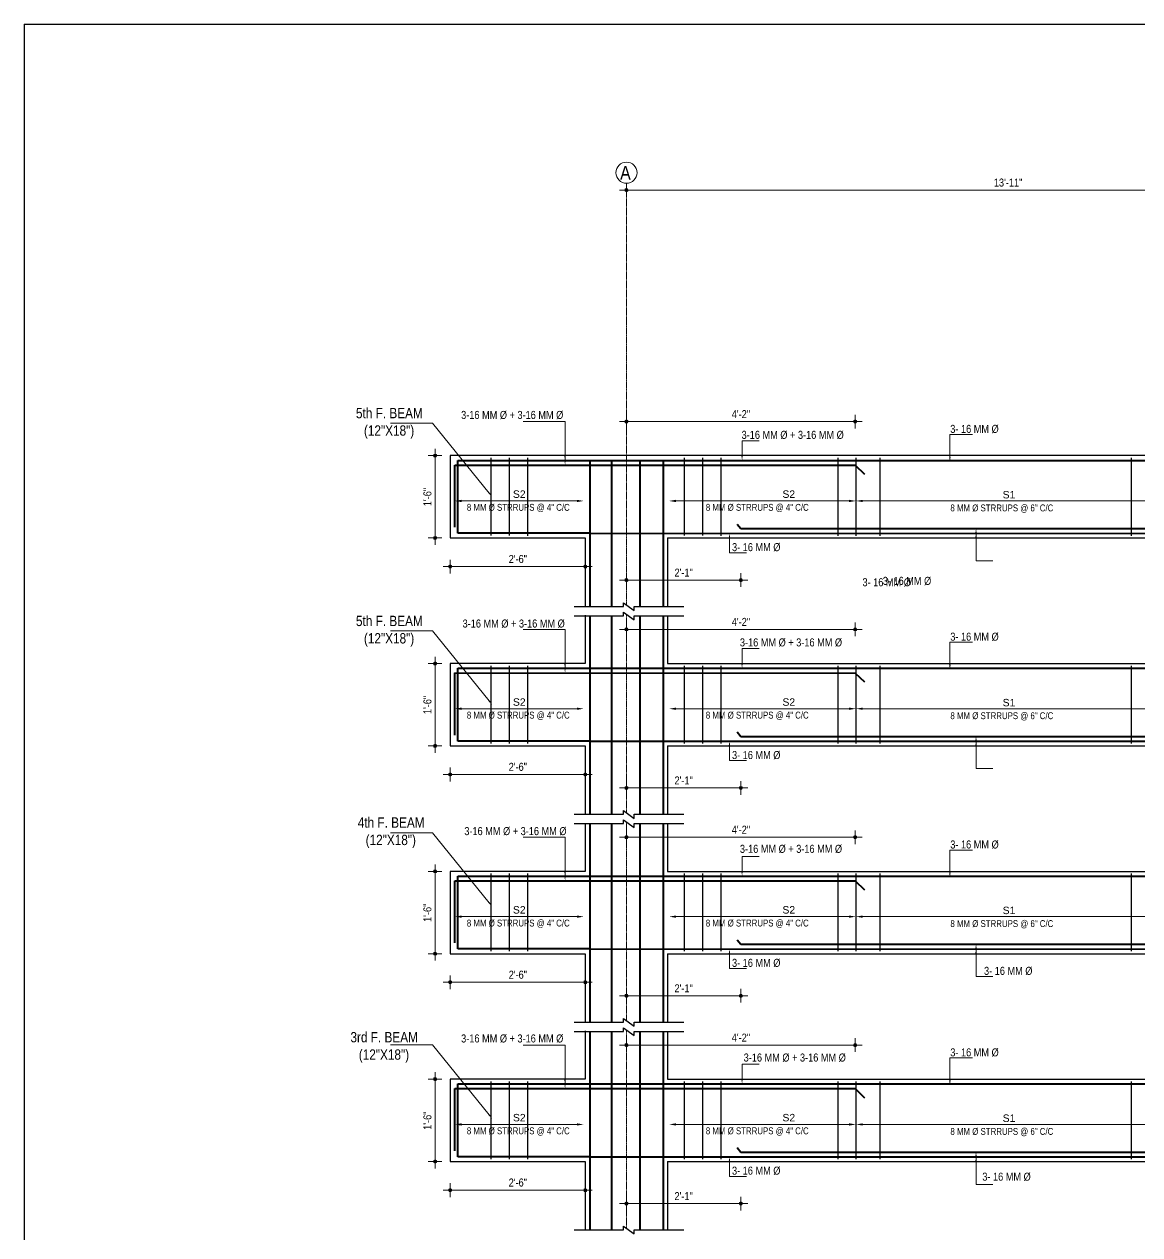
# Model space of a CAD drawing. Header units: inches. Extents: x 57837 to 133168, y 6972 to 27776.
# Drawn here: x 60197 to 61173, y 9790 to 10848 of the extents above; entities that cross this region are included whole.
import ezdxf

# ---------------------------------------------------------------- set-up
doc = ezdxf.new("R2010")
doc.units = ezdxf.units.IN
doc.header["$MEASUREMENT"] = 0
doc.linetypes.add('CENTER', pattern=[2, 1.25, -0.25, 0.25, -0.25])
doc.linetypes.add('CENTER2', pattern=[1.125, 0.75, -0.125, 0.125, -0.125])
for name, color, linetype, lineweight in [('CENTER', 9, 'CENTER', 5), ('DIM', 2, 'Continuous', 13), ('ROD', 1, 'Continuous', 40), ('STIRRUPS', 4, 'Continuous', 30)]:
    doc.layers.add(name, color=color, linetype=linetype, lineweight=lineweight)
for name, color, linetype in [('elevation', 3, 'Continuous'), ('text', 255, 'Continuous'), ('walls', 32, 'Continuous')]:
    doc.layers.add(name, color=color, linetype=linetype)
doc.styles.add('Arial', font='arial.ttf', dxfattribs={"height": 6.5})
doc.styles.get("Standard").update_dxf_attribs({"font": 'ARIALN.TTF', "height": 7})

msp = doc.modelspace()

# ---------------------------------------------------------------- hatches: boundary and pattern name
at = {"lineweight": 13}
h = msp.add_hatch(color=256, dxfattribs=at)
edge = h.paths.add_edge_path()
edge.add_arc((60723.7, 10703.4), 1.42, 0, 360)
h = msp.add_hatch(color=256, dxfattribs=at)
edge = h.paths.add_edge_path()
edge.add_arc((60723.7, 10501), 1.42, 0, 360)
h = msp.add_hatch(color=256, dxfattribs=at)
edge = h.paths.add_edge_path()
edge.add_arc((60923.7, 10501), 1.42, 0, 360)
h = msp.add_hatch(color=256, dxfattribs=at)
edge = h.paths.add_edge_path()
edge.add_arc((60556.3, 10471.2), 1.42, 0, 360)
h = msp.add_hatch(color=256, dxfattribs=at)
edge = h.paths.add_edge_path()
edge.add_arc((60556.3, 10399.2), 1.42, 0, 360)
h = msp.add_hatch(color=256, dxfattribs=at)
edge = h.paths.add_edge_path()
edge.add_arc((60569.5, 10374.2), 1.42, 0, 360)
h = msp.add_hatch(color=256, dxfattribs=at)
edge = h.paths.add_edge_path()
edge.add_arc((60687.7, 10374.2), 1.42, 0, 360)
h = msp.add_hatch(color=256, dxfattribs=at)
edge = h.paths.add_edge_path()
edge.add_arc((60723.7, 10362.4), 1.42, 0, 360)
h = msp.add_hatch(color=256, dxfattribs=at)
edge = h.paths.add_edge_path()
edge.add_arc((60823.7, 10362.4), 1.42, 0, 360)
h = msp.add_hatch(color=256, dxfattribs=at)
edge = h.paths.add_edge_path()
edge.add_arc((60723.7, 10319.3), 1.42, 0, 360)
h = msp.add_hatch(color=256, dxfattribs=at)
edge = h.paths.add_edge_path()
edge.add_arc((60923.7, 10319.3), 1.42, 0, 360)
h = msp.add_hatch(color=256, dxfattribs=at)
edge = h.paths.add_edge_path()
edge.add_arc((60556.3, 10289.4), 1.42, 0, 360)
h = msp.add_hatch(color=256, dxfattribs=at)
edge = h.paths.add_edge_path()
edge.add_arc((60556.3, 10217.4), 1.42, 0, 360)
h = msp.add_hatch(color=256, dxfattribs=at)
edge = h.paths.add_edge_path()
edge.add_arc((60569.5, 10192.4), 1.42, 0, 360)
h = msp.add_hatch(color=256, dxfattribs=at)
edge = h.paths.add_edge_path()
edge.add_arc((60687.7, 10192.4), 1.42, 0, 360)
h = msp.add_hatch(color=256, dxfattribs=at)
edge = h.paths.add_edge_path()
edge.add_arc((60723.7, 10180.6), 1.42, 0, 360)
h = msp.add_hatch(color=256, dxfattribs=at)
edge = h.paths.add_edge_path()
edge.add_arc((60823.7, 10180.6), 1.42, 0, 360)
h = msp.add_hatch(color=256, dxfattribs=at)
edge = h.paths.add_edge_path()
edge.add_arc((60723.7, 10137.5), 1.42, 0, 360)
h = msp.add_hatch(color=256, dxfattribs=at)
edge = h.paths.add_edge_path()
edge.add_arc((60923.7, 10137.5), 1.42, 0, 360)
h = msp.add_hatch(color=256, dxfattribs=at)
edge = h.paths.add_edge_path()
edge.add_arc((60556.3, 10107.7), 1.42, 0, 360)
h = msp.add_hatch(color=256, dxfattribs=at)
edge = h.paths.add_edge_path()
edge.add_arc((60556.3, 10035.7), 1.42, 0, 360)
h = msp.add_hatch(color=256, dxfattribs=at)
edge = h.paths.add_edge_path()
edge.add_arc((60569.5, 10010.7), 1.42, 0, 360)
h = msp.add_hatch(color=256, dxfattribs=at)
edge = h.paths.add_edge_path()
edge.add_arc((60687.7, 10010.7), 1.42, 0, 360)
h = msp.add_hatch(color=256, dxfattribs=at)
edge = h.paths.add_edge_path()
edge.add_arc((60723.7, 9998.9), 1.42, 0, 360)
h = msp.add_hatch(color=256, dxfattribs=at)
edge = h.paths.add_edge_path()
edge.add_arc((60823.7, 9998.9), 1.42, 0, 360)
h = msp.add_hatch(color=256, dxfattribs=at)
edge = h.paths.add_edge_path()
edge.add_arc((60723.7, 9955.8), 1.42, 0, 360)
h = msp.add_hatch(color=256, dxfattribs=at)
edge = h.paths.add_edge_path()
edge.add_arc((60923.7, 9955.8), 1.42, 0, 360)
h = msp.add_hatch(color=256, dxfattribs=at)
edge = h.paths.add_edge_path()
edge.add_arc((60556.3, 9926), 1.42, 0, 360)
h = msp.add_hatch(color=256, dxfattribs=at)
edge = h.paths.add_edge_path()
edge.add_arc((60556.3, 9854), 1.42, 0, 360)
h = msp.add_hatch(color=256, dxfattribs=at)
edge = h.paths.add_edge_path()
edge.add_arc((60569.5, 9828.9), 1.42, 0, 360)
h = msp.add_hatch(color=256, dxfattribs=at)
edge = h.paths.add_edge_path()
edge.add_arc((60687.7, 9828.9), 1.42, 0, 360)
h = msp.add_hatch(color=256, dxfattribs=at)
edge = h.paths.add_edge_path()
edge.add_arc((60723.7, 9817.2), 1.42, 0, 360)
h = msp.add_hatch(color=256, dxfattribs=at)
edge = h.paths.add_edge_path()
edge.add_arc((60823.7, 9817.2), 1.42, 0, 360)

# ---------------------------------------------------------------- linework, layer by layer
at = {"color": 1}
msp.add_line((60197, 10848.5), (62886.9, 10848.5), dxfattribs=at)
for p, q in [((60197, 10848.5), (60197, 8730.2)), ((60687.7, 10471.2), (60569.5, 10471.2)), ((60569.5, 10471.2), (60569.5, 10399.2)), ((61355.7, 10471.2), (60687.7, 10471.2)), ((60687.7, 10471.2), (60687.7, 10471.2)), ((60569.5, 10399.2), (60687.7, 10399.2)), ((60687.7, 10399.2), (60687.7, 10339.3)), ((60759.7, 10399.2), (61355.7, 10399.2)), ((60759.7, 10399.2), (60759.7, 10339.3)), ((60687.7, 10331.6), (60687.7, 10289.4)), ((60687.7, 10331.6), (60687.7, 10289.4)), ((60687.7, 10331.2), (60687.7, 10289.4)), ((60759.7, 10331.2), (60759.7, 10289.4)), ((60687.7, 10289.4), (60569.5, 10289.4)), ((60569.5, 10289.4), (60569.5, 10217.4)), ((60759.7, 10289.4), (60807.5, 10289.4)), ((60807.5, 10289.4), (61355.7, 10289.4)), ((60569.5, 10217.4), (60687.7, 10217.4)), ((60687.7, 10217.4), (60687.7, 10157.6)), ((60759.7, 10217.4), (61355.7, 10217.4)), ((60759.7, 10217.4), (60759.7, 10157.6)), ((60687.7, 10149.8), (60687.7, 10107.7)), ((60687.7, 10149.8), (60687.7, 10107.7)), ((60687.7, 10149.5), (60687.7, 10107.7)), ((60759.7, 10149.5), (60759.7, 10107.7)), ((60687.7, 10107.7), (60569.5, 10107.7)), ((60569.5, 10107.7), (60569.5, 10035.7)), ((60759.7, 10107.7), (60807.5, 10107.7)), ((60807.5, 10107.7), (61355.7, 10107.7)), ((60569.5, 10035.7), (60687.7, 10035.7)), ((60687.7, 10035.7), (60687.7, 9975.9)), ((60759.7, 10035.7), (61355.7, 10035.7)), ((60759.7, 10035.7), (60759.7, 9975.9)), ((60687.7, 9968.1), (60687.7, 9926)), ((60687.7, 9968.1), (60687.7, 9926)), ((60687.7, 9967.7), (60687.7, 9926)), ((60759.7, 9967.7), (60759.7, 9926)), ((60687.7, 9926), (60569.5, 9926)), ((60569.5, 9926), (60569.5, 9854)), ((60759.7, 9926), (60807.5, 9926)), ((60807.5, 9926), (61355.7, 9926)), ((60569.5, 9854), (60687.7, 9854)), ((60687.7, 9854), (60687.7, 9794.1)), ((60759.7, 9854), (61355.7, 9854)), ((60759.7, 9854), (60759.7, 9794.1))]:
    msp.add_line(p, q)
at = {"lineweight": 13}
for p, q in [((60729.7, 10703.4), (60717.7, 10703.4)), ((60723.7, 10697.4), (60723.7, 10709.4)), ((60729.7, 10501), (60717.7, 10501)), ((60723.7, 10495), (60723.7, 10507)), ((60917.7, 10501), (60929.7, 10501)), ((60923.7, 10507), (60923.7, 10495)), ((60550.3, 10471.2), (60562.3, 10471.2)), ((60556.3, 10465.2), (60556.3, 10477.2)), ((60562.3, 10399.2), (60550.3, 10399.2)), ((60556.3, 10405.2), (60556.3, 10393.2)), ((60575.5, 10374.2), (60563.5, 10374.2)), ((60569.5, 10368.2), (60569.5, 10380.2)), ((60681.7, 10374.2), (60693.7, 10374.2)), ((60687.7, 10380.2), (60687.7, 10368.2)), ((60723.7, 10356.4), (60723.7, 10368.4)), ((60823.7, 10368.4), (60823.7, 10356.4)), ((60729.7, 10362.4), (60717.7, 10362.4)), ((60817.7, 10362.4), (60829.7, 10362.4)), ((60723.7, 10313.3), (60723.7, 10325.3)), ((60923.7, 10325.3), (60923.7, 10313.3)), ((60729.7, 10319.3), (60717.7, 10319.3)), ((60917.7, 10319.3), (60929.7, 10319.3)), ((60550.3, 10289.4), (60562.3, 10289.4)), ((60556.3, 10283.4), (60556.3, 10295.4)), ((60562.3, 10217.4), (60550.3, 10217.4)), ((60556.3, 10223.4), (60556.3, 10211.4)), ((60569.5, 10186.4), (60569.5, 10198.4)), ((60687.7, 10198.4), (60687.7, 10186.4)), ((60575.5, 10192.4), (60563.5, 10192.4)), ((60681.7, 10192.4), (60693.7, 10192.4)), ((60723.7, 10174.6), (60723.7, 10186.6)), ((60823.7, 10186.6), (60823.7, 10174.6)), ((60729.7, 10180.6), (60717.7, 10180.6)), ((60817.7, 10180.6), (60829.7, 10180.6)), ((60723.7, 10131.5), (60723.7, 10143.5)), ((60923.7, 10143.5), (60923.7, 10131.5)), ((60729.7, 10137.5), (60717.7, 10137.5)), ((60917.7, 10137.5), (60929.7, 10137.5)), ((60556.3, 10101.7), (60556.3, 10113.7)), ((60550.3, 10107.7), (60562.3, 10107.7)), ((60562.3, 10035.7), (60550.3, 10035.7)), ((60556.3, 10041.7), (60556.3, 10029.7)), ((60569.5, 10004.7), (60569.5, 10016.7)), ((60687.7, 10016.7), (60687.7, 10004.7)), ((60575.5, 10010.7), (60563.5, 10010.7)), ((60681.7, 10010.7), (60693.7, 10010.7)), ((60723.7, 9992.9), (60723.7, 10004.9)), ((60823.7, 10004.9), (60823.7, 9992.9)), ((60729.7, 9998.9), (60717.7, 9998.9)), ((60817.7, 9998.9), (60829.7, 9998.9)), ((60723.7, 9949.8), (60723.7, 9961.8)), ((60923.7, 9961.8), (60923.7, 9949.8)), ((60729.7, 9955.8), (60717.7, 9955.8)), ((60917.7, 9955.8), (60929.7, 9955.8)), ((60556.3, 9920), (60556.3, 9932)), ((60550.3, 9926), (60562.3, 9926)), ((60556.3, 9860), (60556.3, 9848)), ((60562.3, 9854), (60550.3, 9854)), ((60569.5, 9822.9), (60569.5, 9834.9)), ((60687.7, 9834.9), (60687.7, 9822.9)), ((60575.5, 9828.9), (60563.5, 9828.9)), ((60681.7, 9828.9), (60693.7, 9828.9)), ((60729.7, 9817.2), (60717.7, 9817.2)), ((60723.7, 9811.2), (60723.7, 9823.2)), ((60817.7, 9817.2), (60829.7, 9817.2)), ((60823.7, 9823.2), (60823.7, 9811.2))]:
    msp.add_line(p, q, dxfattribs=at)
for centre in [(60723.7, 10703.4), (60723.7, 10501), (60923.7, 10501), (60556.3, 10471.2), (60556.3, 10399.2), (60569.5, 10374.2), (60687.7, 10374.2), (60723.7, 10362.4), (60823.7, 10362.4), (60723.7, 10319.3), (60923.7, 10319.3), (60556.3, 10289.4), (60556.3, 10217.4), (60569.5, 10192.4), (60687.7, 10192.4), (60723.7, 10180.6), (60823.7, 10180.6), (60723.7, 10137.5), (60923.7, 10137.5), (60556.3, 10107.7), (60556.3, 10035.7), (60569.5, 10010.7), (60687.7, 10010.7), (60723.7, 9998.9), (60823.7, 9998.9), (60723.7, 9955.8), (60923.7, 9955.8), (60556.3, 9926), (60556.3, 9854), (60569.5, 9828.9), (60687.7, 9828.9), (60723.7, 9817.2), (60823.7, 9817.2)]:
    msp.add_circle(centre, 1.42, dxfattribs=at)
at = {"layer": 'CENTER', "linetype": 'CENTER2', "lineweight": 5}
for p, q in [((60723.7, 10709.4), (60723.7, 10340.7)), ((60723.7, 10332.6), (60723.7, 10159)), ((60723.7, 10150.8), (60723.7, 9977.2)), ((60723.7, 9969.1), (60723.7, 9795.5))]:
    msp.add_line(p, q, dxfattribs=at)
at = {"layer": 'DIM'}
for p, q in [((60727.7, 10703.4), (61387.7, 10703.4)), ((60727.7, 10501), (60919.7, 10501)), ((60556.3, 10467.2), (60556.3, 10403.2)), ((60683.7, 10374.2), (60573.5, 10374.2)), ((60727.7, 10362.4), (60819.7, 10362.4)), ((60727.7, 10319.3), (60919.7, 10319.3)), ((60556.3, 10285.4), (60556.3, 10221.4)), ((60683.7, 10192.4), (60573.5, 10192.4)), ((60727.7, 10180.6), (60819.7, 10180.6)), ((60727.7, 10137.5), (60919.7, 10137.5)), ((60556.3, 10103.7), (60556.3, 10039.7)), ((60683.7, 10010.7), (60573.5, 10010.7)), ((60727.7, 9998.9), (60819.7, 9998.9)), ((60727.7, 9955.8), (60919.7, 9955.8)), ((60556.3, 9922), (60556.3, 9858)), ((60683.7, 9828.9), (60573.5, 9828.9)), ((60727.7, 9817.2), (60819.7, 9817.2))]:
    msp.add_line(p, q, dxfattribs=at)
at = {"layer": 'DIM', "ltscale": 3}
for p, q in [((60670, 10501), (60633.3, 10501)), ((60670, 10501), (60633.3, 10501)), ((60670, 10467.2), (60670, 10501)), ((60670, 10471), (60670, 10501)), ((60554, 10499.7), (60517.4, 10499.7)), ((60603.6, 10438.5), (60554, 10499.7)), ((60813.8, 10399.2), (60813.8, 10386.2)), ((60813.8, 10386.2), (60828.6, 10386.2)), ((60554, 10318), (60517.4, 10318)), ((60603.6, 10256.8), (60554, 10318)), ((60670, 10319.3), (60633.3, 10319.3)), ((60670, 10319.3), (60633.3, 10319.3)), ((60670, 10285.5), (60670, 10319.3)), ((60670, 10289.3), (60670, 10319.3)), ((60813.8, 10217.5), (60813.8, 10204.5)), ((60813.8, 10204.5), (60828.6, 10204.5)), ((60554, 10141.5), (60517.4, 10141.5)), ((60603.6, 10080.3), (60554, 10141.5)), ((60670, 10137.5), (60633.3, 10137.5)), ((60670, 10137.5), (60633.3, 10137.5)), ((60670, 10103.7), (60670, 10137.5)), ((60670, 10107.5), (60670, 10137.5)), ((60813.8, 10035.7), (60813.8, 10022.7)), ((60813.8, 10022.7), (60828.6, 10022.7)), ((60554, 9956), (60517.4, 9956)), ((60603.6, 9894.8), (60554, 9956)), ((60670, 9955.8), (60633.3, 9955.8)), ((60670, 9955.8), (60633.3, 9955.8)), ((60670, 9922), (60670, 9955.8)), ((60670, 9925.8), (60670, 9955.8)), ((60813.8, 9854), (60813.8, 9841)), ((60813.8, 9841), (60828.6, 9841))]:
    msp.add_line(p, q, dxfattribs=at)
at = {"layer": 'DIM', "ltscale": 3, "extrusion": (0, 0, -1)}
for p, q in [((60824.8, 10471.3), (60824.8, 10484.3)), ((60824.8, 10484.3), (60839.6, 10484.3)), ((61029.4, 10403.2), (61029.4, 10379.2)), ((61029.4, 10399.2), (61029.4, 10379.2)), ((61029.4, 10379.2), (61044.2, 10379.2)), ((61029.4, 10379.2), (61044.2, 10379.2)), ((60824.8, 10289.6), (60824.8, 10302.6)), ((60824.8, 10302.6), (60839.6, 10302.6)), ((61029.4, 10221.5), (61029.4, 10197.5)), ((61029.4, 10217.5), (61029.4, 10197.5)), ((61029.4, 10197.5), (61044.2, 10197.5)), ((61029.4, 10197.5), (61044.2, 10197.5)), ((60824.8, 10107.8), (60824.8, 10120.8)), ((60824.8, 10120.8), (60839.6, 10120.8)), ((61029.4, 10039.7), (61029.4, 10015.7)), ((61029.4, 10035.7), (61029.4, 10015.7)), ((61029.4, 10015.7), (61044.2, 10015.7)), ((61029.4, 10015.7), (61044.2, 10015.7)), ((60824.8, 9926.1), (60824.8, 9939.1)), ((60824.8, 9939.1), (60839.6, 9939.1)), ((61029.4, 9858), (61029.4, 9834)), ((61029.4, 9854), (61029.4, 9834)), ((61029.4, 9834), (61044.2, 9834)), ((61029.4, 9834), (61044.2, 9834))]:
    msp.add_line(p, q, dxfattribs=at)
at = {"layer": 'DIM', "lineweight": 13}
for p, q in [((61006.5, 10470.1), (61006.5, 10489.8)), ((61006.5, 10489.8), (61026.4, 10489.8)), ((61006.5, 10288.3), (61006.5, 10308.1)), ((61006.5, 10308.1), (61026.4, 10308.1)), ((61006.5, 10106.6), (61006.5, 10126.3)), ((61006.5, 10126.3), (61026.4, 10126.3)), ((61006.5, 9924.9), (61006.5, 9944.6)), ((61006.5, 9944.6), (61026.4, 9944.6))]:
    msp.add_line(p, q, dxfattribs=at)
at = {"layer": 'DIM', "lineweight": 9}
for p, q in [((60680.3, 10431.6), (60579.5, 10431.6)), ((60767, 10431.6), (60918.4, 10431.6)), ((60930.4, 10431.6), (61184.9, 10431.6)), ((60680.3, 10249.9), (60579.5, 10249.9)), ((60767, 10249.9), (60918.4, 10249.9)), ((60930.4, 10249.9), (61184.9, 10249.9)), ((60680.3, 10068.1), (60579.5, 10068.1)), ((60767, 10068.1), (60918.4, 10068.1)), ((60930.4, 10068.1), (61184.9, 10068.1)), ((60680.3, 9886.4), (60579.5, 9886.4)), ((60767, 9886.4), (60918.4, 9886.4)), ((60930.4, 9886.4), (61184.9, 9886.4))]:
    msp.add_line(p, q, dxfattribs=at)
at = {"layer": 'DIM'}
msp.add_circle((60723.7, 10718.6), 9.23, dxfattribs=at)
at = {"layer": 'DIM', "ltscale": 3}
for points in [[(60670.6, 10471), (60669.9, 10467), (60669.3, 10471)], [(60670.6, 10467.2), (60670, 10463.2), (60669.3, 10467.2)], [(60604.1, 10438.9), (60606.1, 10435.4), (60603.1, 10438.1)], [(60813.1, 10399.2), (60813.8, 10403.2), (60814.4, 10399.2)], [(60670.6, 10289.3), (60669.9, 10285.3), (60669.3, 10289.3)], [(60670.6, 10285.5), (60670, 10281.5), (60669.3, 10285.5)], [(60604.1, 10257.2), (60606.1, 10253.7), (60603.1, 10256.3)], [(60813.1, 10217.5), (60813.8, 10221.5), (60814.4, 10217.5)], [(60670.6, 10107.5), (60669.9, 10103.5), (60669.3, 10107.5)], [(60670.6, 10103.7), (60670, 10099.7), (60669.3, 10103.7)], [(60604.1, 10080.7), (60606.1, 10077.2), (60603.1, 10079.8)], [(60813.1, 10035.7), (60813.8, 10039.7), (60814.4, 10035.7)], [(60670.6, 9925.8), (60669.9, 9921.8), (60669.3, 9925.8)], [(60670.6, 9922), (60670, 9918), (60669.3, 9922)], [(60604.1, 9895.2), (60606.1, 9891.7), (60603.1, 9894.3)], [(60813.1, 9854), (60813.8, 9858), (60814.4, 9854)]]:
    msp.add_solid(points, dxfattribs=at)
at = {"layer": 'DIM', "ltscale": 3, "extrusion": (0, 0, -1)}
for points in [[(-60824.1, 10471.3), (-60824.8, 10467.3), (-60825.4, 10471.3)], [(-61030.1, 10403.2), (-61029.4, 10407.2), (-61028.7, 10403.2)], [(-61030.1, 10399.2), (-61029.4, 10403.2), (-61028.7, 10399.2)], [(-60824.1, 10289.6), (-60824.8, 10285.6), (-60825.4, 10289.6)], [(-61030.1, 10221.5), (-61029.4, 10225.5), (-61028.7, 10221.5)], [(-61030.1, 10217.5), (-61029.4, 10221.5), (-61028.7, 10217.5)], [(-60824.1, 10107.8), (-60824.8, 10103.8), (-60825.4, 10107.8)], [(-61030.1, 10039.7), (-61029.4, 10043.7), (-61028.7, 10039.7)], [(-61030.1, 10035.7), (-61029.4, 10039.7), (-61028.7, 10035.7)], [(-60824.1, 9926.1), (-60824.8, 9922.1), (-60825.4, 9926.1)], [(-61030.1, 9858), (-61029.4, 9862), (-61028.7, 9858)], [(-61030.1, 9854), (-61029.4, 9858), (-61028.7, 9854)]]:
    msp.add_solid(points, dxfattribs=at)
at = {"layer": 'DIM', "lineweight": 13}
for points in [[(61007.2, 10470.1), (61006.5, 10466.1), (61005.9, 10470.1)], [(61007.2, 10288.3), (61006.5, 10284.3), (61005.9, 10288.3)], [(61007.2, 10106.6), (61006.5, 10102.6), (61005.9, 10106.6)], [(61007.2, 9924.9), (61006.5, 9920.9), (61005.9, 9924.9)]]:
    msp.add_solid(points, dxfattribs=at)
at = {"layer": 'DIM'}
for points in [[(60579.5, 10432.6), (60579.5, 10430.6), (60573.5, 10431.6)], [(60680.3, 10432.6), (60680.3, 10430.6), (60686.3, 10431.6)], [(60767, 10432.6), (60767, 10430.6), (60761, 10431.6)], [(60918.4, 10432.6), (60918.4, 10430.6), (60924.4, 10431.6)], [(60930.4, 10432.6), (60930.4, 10430.6), (60924.4, 10431.6)], [(60579.5, 10250.9), (60579.5, 10248.9), (60573.5, 10249.9)], [(60680.3, 10250.9), (60680.3, 10248.9), (60686.3, 10249.9)], [(60767, 10250.9), (60767, 10248.9), (60761, 10249.9)], [(60918.4, 10250.9), (60918.4, 10248.9), (60924.4, 10249.9)], [(60930.4, 10250.9), (60930.4, 10248.9), (60924.4, 10249.9)], [(60579.5, 10069.1), (60579.5, 10067.1), (60573.5, 10068.1)], [(60680.3, 10069.1), (60680.3, 10067.1), (60686.3, 10068.1)], [(60767, 10069.1), (60767, 10067.1), (60761, 10068.1)], [(60918.4, 10069.1), (60918.4, 10067.1), (60924.4, 10068.1)], [(60930.4, 10069.1), (60930.4, 10067.1), (60924.4, 10068.1)], [(60579.5, 9887.4), (60579.5, 9885.4), (60573.5, 9886.4)], [(60680.3, 9887.4), (60680.3, 9885.4), (60686.3, 9886.4)], [(60767, 9887.4), (60767, 9885.4), (60761, 9886.4)], [(60918.4, 9887.4), (60918.4, 9885.4), (60924.4, 9886.4)], [(60930.4, 9887.4), (60930.4, 9885.4), (60924.4, 9886.4)]]:
    msp.add_solid(points, dxfattribs=at)
at = {"layer": 'elevation'}
for p, q in [((60687.7, 10331.2), (60687.7, 10289.4)), ((60687.7, 10149.5), (60687.7, 10107.7)), ((60687.7, 9967.7), (60687.7, 9926))]:
    msp.add_line(p, q, dxfattribs=at)
at = {"layer": 'ROD'}
for p, q in [((60573.5, 10408.7), (60573.5, 10462.9)), ((60573.5, 10462.9), (60923.8, 10462.9)), ((60576.3, 10403.3), (60576.3, 10467.1)), ((60576.3, 10467.1), (60923.7, 10467)), ((60691.7, 10467.1), (60691.7, 10339.3)), ((60710.5, 10467.1), (60710.5, 10339.4)), ((60723.7, 10467.1), (61391.7, 10467)), ((60735.5, 10467.1), (60735.5, 10339.4)), ((60755.7, 10467.1), (60755.7, 10339.3)), ((60923.7, 10467), (60923.7, 10467)), ((60923.8, 10462.9), (60932, 10455)), ((60823.7, 10407.2), (60820.6, 10411)), ((61291.7, 10407.2), (60823.7, 10407.2)), ((60691.7, 10403.3), (60576.3, 10403.3)), ((60691.7, 10403.3), (61391.7, 10403.2)), ((60691.7, 10331.2), (60691.7, 10157.6)), ((60710.5, 10331.3), (60710.5, 10157.7)), ((60735.5, 10331.3), (60735.5, 10157.7)), ((60755.7, 10331.2), (60755.7, 10157.6)), ((60573.5, 10226.9), (60573.5, 10281.2)), ((60573.5, 10281.2), (60923.8, 10281.1)), ((60576.3, 10221.6), (60576.3, 10285.3)), ((60576.3, 10285.3), (60923.7, 10285.3)), ((60697.4, 10285.3), (60697.4, 10285.3)), ((60723.7, 10285.3), (61391.7, 10285.2)), ((60923.7, 10285.3), (60923.7, 10285.3)), ((60923.8, 10281.1), (60932, 10273.3)), ((60823.7, 10225.4), (60820.6, 10229.3)), ((60691.7, 10221.6), (60576.3, 10221.6)), ((60691.7, 10221.6), (61391.7, 10221.4)), ((61290.7, 10225.4), (60823.7, 10225.4)), ((60691.7, 10149.5), (60691.7, 9975.9)), ((60710.5, 10149.6), (60710.5, 9976)), ((60735.5, 10149.6), (60735.5, 9976)), ((60755.7, 10149.5), (60755.7, 9975.9)), ((60573.5, 10045.2), (60573.5, 10099.4)), ((60573.5, 10099.4), (60923.8, 10099.4)), ((60576.3, 10039.9), (60576.3, 10103.6)), ((60576.3, 10103.6), (60923.7, 10103.6)), ((60697.4, 10103.6), (60697.4, 10103.6)), ((60723.7, 10103.6), (61391.7, 10103.5)), ((60923.7, 10103.6), (60923.7, 10103.6)), ((60923.8, 10099.4), (60932, 10091.5)), ((60823.7, 10043.7), (60820.6, 10047.5)), ((60691.7, 10039.9), (60576.3, 10039.9)), ((60691.7, 10039.9), (61391.7, 10039.7)), ((61290.7, 10043.7), (60823.7, 10043.7)), ((60691.7, 9967.7), (60691.7, 9794.1)), ((60710.5, 9967.8), (60710.5, 9794.2)), ((60735.5, 9967.8), (60735.5, 9794.2)), ((60755.7, 9967.7), (60755.7, 9794.1)), ((60576.3, 9858.1), (60576.3, 9921.9)), ((60576.3, 9921.9), (60923.7, 9921.8)), ((60697.4, 9921.9), (60697.4, 9921.9)), ((60723.7, 9921.8), (61391.7, 9921.8)), ((60923.7, 9921.8), (60923.7, 9921.8)), ((60573.5, 9863.4), (60573.5, 9917.7)), ((60573.5, 9917.7), (60923.8, 9917.7)), ((60923.8, 9917.7), (60932, 9909.8)), ((60823.7, 9862), (60820.6, 9865.8)), ((60691.7, 9858.1), (60576.3, 9858.1)), ((60691.7, 9858.1), (61391.7, 9858)), ((61290.7, 9862), (60823.7, 9862))]:
    msp.add_line(p, q, dxfattribs=at)
at = {"layer": 'STIRRUPS'}
for p, q in [((60605.2, 10469.3), (60605.2, 10401.3)), ((60621.2, 10469.3), (60621.2, 10401.3)), ((60637.2, 10469.2), (60637.2, 10401.2)), ((60774.2, 10469.3), (60774.2, 10401.3)), ((60790.2, 10469.3), (60790.2, 10401.3)), ((60806.2, 10469.2), (60806.2, 10401.2)), ((60908.4, 10469.2), (60908.4, 10401.2)), ((60908.4, 10469.2), (60908.4, 10401.2)), ((60908.4, 10469.2), (60908.4, 10401.2)), ((60924.4, 10469.2), (60924.4, 10401.2)), ((60924.4, 10469.2), (60924.4, 10401.2)), ((60945.4, 10469.2), (60945.4, 10401.2)), ((61165, 10469.2), (61165, 10401.2)), ((60605.2, 10287.5), (60605.2, 10219.5)), ((60621.2, 10287.5), (60621.2, 10219.5)), ((60637.2, 10287.5), (60637.2, 10219.5)), ((60774.2, 10287.5), (60774.2, 10219.5)), ((60790.2, 10287.5), (60790.2, 10219.5)), ((60806.2, 10287.5), (60806.2, 10219.5)), ((60908.4, 10287.5), (60908.4, 10219.5)), ((60908.4, 10287.5), (60908.4, 10219.5)), ((60908.4, 10287.5), (60908.4, 10219.5)), ((60924.4, 10287.5), (60924.4, 10219.5)), ((60924.4, 10287.5), (60924.4, 10219.5)), ((60945.4, 10287.5), (60945.4, 10219.5)), ((61165, 10287.5), (61165, 10219.5)), ((60605.2, 10105.8), (60605.2, 10037.8)), ((60621.2, 10105.8), (60621.2, 10037.8)), ((60637.2, 10105.8), (60637.2, 10037.8)), ((60774.2, 10105.8), (60774.2, 10037.8)), ((60790.2, 10105.8), (60790.2, 10037.8)), ((60806.2, 10105.8), (60806.2, 10037.8)), ((60908.4, 10105.8), (60908.4, 10037.8)), ((60908.4, 10105.8), (60908.4, 10037.8)), ((60908.4, 10105.8), (60908.4, 10037.8)), ((60924.4, 10105.8), (60924.4, 10037.8)), ((60924.4, 10105.8), (60924.4, 10037.8)), ((60945.4, 10105.8), (60945.4, 10037.8)), ((61165, 10105.8), (61165, 10037.8)), ((60605.2, 9924), (60605.2, 9856)), ((60621.2, 9924), (60621.2, 9856)), ((60637.2, 9924), (60637.2, 9856)), ((60774.2, 9924), (60774.2, 9856)), ((60790.2, 9924), (60790.2, 9856)), ((60806.2, 9924), (60806.2, 9856)), ((60908.4, 9924), (60908.4, 9856)), ((60908.4, 9924), (60908.4, 9856)), ((60908.4, 9924), (60908.4, 9856)), ((60924.4, 9924), (60924.4, 9856)), ((60924.4, 9924), (60924.4, 9856)), ((60945.4, 9924), (60945.4, 9856)), ((61165, 9924), (61165, 9856))]:
    msp.add_line(p, q, dxfattribs=at)
at = {"layer": 'walls', "color": 6}
for p, q in [((60721, 10339.3), (60721, 10342.6)), ((60721, 10342.6), (60730.5, 10335.8)), ((60678, 10339.3), (60721, 10339.3)), ((60721, 10331.2), (60721, 10334.4)), ((60721, 10334.4), (60730.5, 10327.6)), ((60730.5, 10335.8), (60730.5, 10339.3)), ((60730.5, 10339.3), (60774, 10339.3)), ((60678, 10331.2), (60721, 10331.2)), ((60730.5, 10327.6), (60730.5, 10331.2)), ((60730.5, 10331.2), (60774, 10331.2)), ((60678, 10157.6), (60721, 10157.6)), ((60721, 10157.6), (60721, 10160.8)), ((60721, 10160.8), (60730.5, 10154)), ((60721, 10149.5), (60721, 10152.7)), ((60721, 10152.7), (60730.5, 10145.9)), ((60730.5, 10154), (60730.5, 10157.6)), ((60730.5, 10157.6), (60774, 10157.6)), ((60678, 10149.5), (60721, 10149.5)), ((60730.5, 10145.9), (60730.5, 10149.5)), ((60730.5, 10149.5), (60774, 10149.5)), ((60678, 9975.9), (60721, 9975.9)), ((60721, 9975.9), (60721, 9979.1)), ((60721, 9979.1), (60730.5, 9972.3)), ((60730.5, 9972.3), (60730.5, 9975.9)), ((60730.5, 9975.9), (60774, 9975.9)), ((60678, 9967.7), (60721, 9967.7)), ((60721, 9967.7), (60721, 9971)), ((60721, 9971), (60730.5, 9964.2)), ((60730.5, 9964.2), (60730.5, 9967.7)), ((60730.5, 9967.7), (60774, 9967.7)), ((60678, 9794.1), (60721, 9794.1)), ((60721, 9794.1), (60721, 9797.4)), ((60721, 9797.4), (60730.5, 9790.6)), ((60730.5, 9790.6), (60730.5, 9794.1)), ((60730.5, 9794.1), (60774, 9794.1))]:
    msp.add_line(p, q, dxfattribs=at)

# ---------------------------------------------------------------- texts
at = {"layer": 'DIM'}
for s, p in [('13\'-11"', (61045, 10706.5)), ('4\'-2"', (60815.8, 10504)), ('2\'-6"', (60620.7, 10377.3)), ('2\'-1"', (60765.7, 10365.4)), ('4\'-2"', (60815.8, 10322.3)), ('2\'-6"', (60620.7, 10195.6)), ('2\'-1"', (60765.7, 10183.7)), ('4\'-2"', (60815.8, 10140.6)), ('2\'-6"', (60620.7, 10013.8)), ('2\'-1"', (60765.7, 10001.9)), ('4\'-2"', (60815.8, 9958.8)), ('2\'-6"', (60620.7, 9832.1)), ('2\'-1"', (60765.7, 9820.2))]:
    msp.add_text(s, height=7, dxfattribs=at).set_placement(p)
for p in [(60553.1, 10427), (60553.1, 10245.2), (60553.1, 10063.5), (60553.1, 9881.7)]:
    msp.add_text('1\'-6"', height=7, rotation=90, dxfattribs=at).set_placement(p)
at = {"layer": 'DIM', "style": 'Arial'}
for s, p in [('S2', (60624.4, 10434.3)), ('S2', (60860.1, 10434.3)), ('S1', (61052.7, 10433.8)), ('S2', (60624.4, 10252.5)), ('S2', (60860.1, 10252.5)), ('S1', (61052.7, 10252)), ('S2', (60624.4, 10070.8)), ('S2', (60860.1, 10070.8)), ('S1', (61052.7, 10070.3)), ('S2', (60624.4, 9889.1)), ('S2', (60860.1, 9889.1)), ('S1', (61052.7, 9888.6))]:
    msp.add_text(s, height=6.5, dxfattribs=at).set_placement(p)
at = {"layer": 'text'}
for s, height, p in [('A', 12, (60718.2, 10712.6)), ('5th F. BEAM', 9, (60487.1, 10503.9)), ('3-16 MM Ø + 3-16 MM Ø', 7, (60579.1, 10503.3)), ('(12"X18")', 9, (60494.1, 10488.7)), ('3-16 MM Ø + 3-16 MM Ø', 7, (60824.4, 10485.9)), ('3- 16 MM Ø', 7, (61006.9, 10491.1)), ('8 MM Ø STRRUPS @ 4" C/C', 6, (60584.1, 10423)), ('8 MM Ø STRRUPS @ 4" C/C', 6, (60793.1, 10423)), ('8 MM Ø STRRUPS @ 6" C/C', 6, (61007, 10422.5)), ('3- 16 MM Ø', 7, (60816, 10387.7)), ('3- 16 MM Ø', 7, (60930.1, 10357)), ('3- 16 MM Ø', 7, (60947.9, 10358.2)), ('5th F. BEAM', 9, (60487.1, 10322.2)), ('3-16 MM Ø + 3-16 MM Ø', 7, (60580.4, 10320.9)), ('(12"X18")', 9, (60494.1, 10307)), ('3-16 MM Ø + 3-16 MM Ø', 7, (60822.9, 10304.4)), ('3- 16 MM Ø', 7, (61006.9, 10309.4)), ('8 MM Ø STRRUPS @ 4" C/C', 6, (60584.1, 10241.3)), ('8 MM Ø STRRUPS @ 4" C/C', 6, (60793.1, 10241.3)), ('8 MM Ø STRRUPS @ 6" C/C', 6, (61007, 10240.8)), ('3- 16 MM Ø', 7, (60816, 10205.9)), ('4th F. BEAM', 9, (60488.7, 10145.9)), ('3-16 MM Ø + 3-16 MM Ø', 7, (60581.9, 10139.4)), ('(12"X18")', 9, (60495.6, 10130.7)), ('3-16 MM Ø + 3-16 MM Ø', 7, (60822.9, 10123.9)), ('3- 16 MM Ø', 7, (61006.9, 10127.7)), ('8 MM Ø STRRUPS @ 4" C/C', 6, (60584.1, 10059.5)), ('8 MM Ø STRRUPS @ 4" C/C', 6, (60793.1, 10059.5)), ('8 MM Ø STRRUPS @ 6" C/C', 6, (61007, 10059)), ('3- 16 MM Ø', 7, (60816, 10024.2)), ('3- 16 MM Ø', 7, (61036.4, 10017.2)), ('3rd F. BEAM', 9, (60482.3, 9958.2)), ('3-16 MM Ø + 3-16 MM Ø', 7, (60579.1, 9958.1)), ('(12"X18")', 9, (60489.6, 9943)), ('3- 16 MM Ø', 7, (61006.9, 9945.9)), ('3-16 MM Ø + 3-16 MM Ø', 7, (60826.2, 9941.4)), ('8 MM Ø STRRUPS @ 4" C/C', 6, (60584.1, 9877.8)), ('8 MM Ø STRRUPS @ 4" C/C', 6, (60793.1, 9877.8)), ('8 MM Ø STRRUPS @ 6" C/C', 6, (61007, 9877.3)), ('3- 16 MM Ø', 7, (60816, 9842.5)), ('3- 16 MM Ø', 7, (61034.9, 9837.2))]:
    msp.add_text(s, height=height, dxfattribs=at).set_placement(p)

doc.saveas('drawing.dxf')
